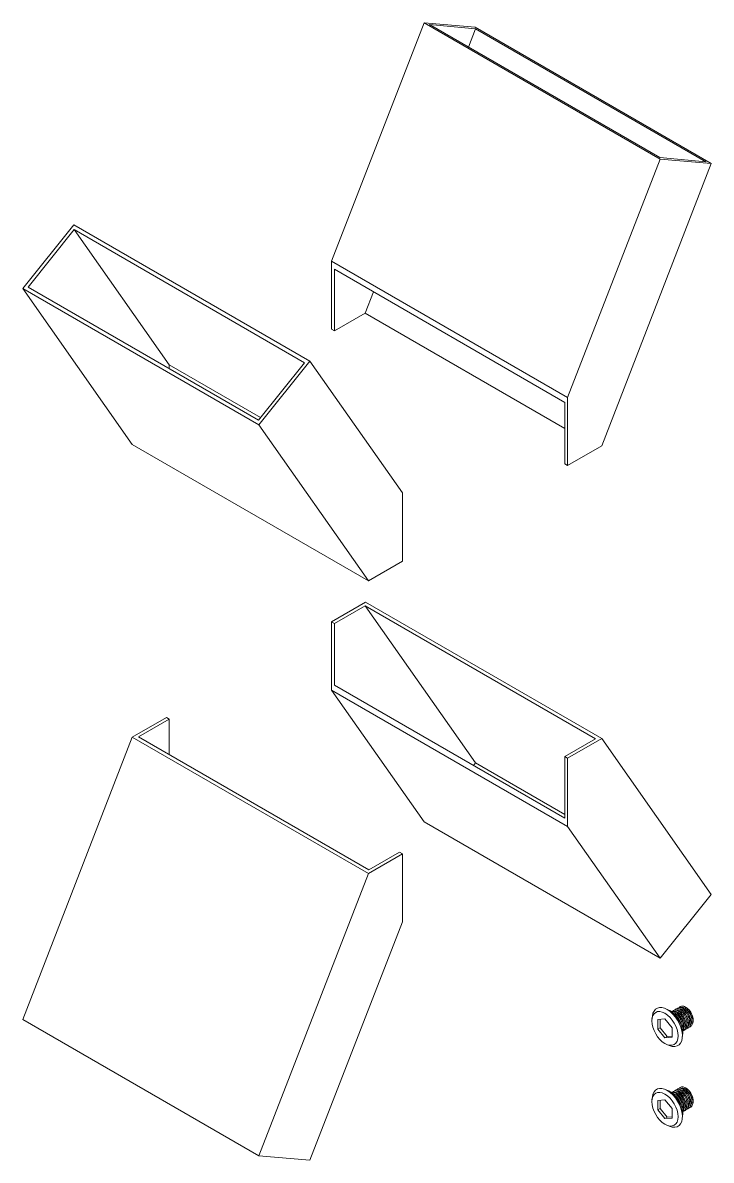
# Model space of a CAD drawing. Header units: millimetres. Extents: x -244126 to 368105, y -173968 to 259060.
# Drawn here: x 3248.7 to 3351.8, y 3336.8 to 3507.1 of the extents above; entities that cross this region are included whole.
import ezdxf

# ---------------------------------------------------------------- set-up
doc = ezdxf.new("R2010")
doc.units = ezdxf.units.MM
doc.header["$MEASUREMENT"] = 0

msp = doc.modelspace()

# ---------------------------------------------------------------- linework, layer by layer
at = {"color": 0, "linetype": 'Continuous', "lineweight": 0, "extrusion": (-1.11022e-16, 0.816497, 0.57735)}
for p, q in [((3294.98961, 3471.44056), (3308.83995, 3507.13774)), ((3344.19529, 3486.72533), (3308.83995, 3507.13774)), ((3308.83995, 3507.13774), (3316.49461, 3506.45406)), ((3309.63164, 3506.85998), (3316.55145, 3506.24192)), ((3344.13845, 3486.93746), (3309.63164, 3506.85998)), ((3315.48095, 3503.48288), (3316.55145, 3506.24192)), ((3351.84995, 3486.04164), (3316.49461, 3506.45406)), ((3316.55145, 3506.24192), (3351.05826, 3486.31941)), ((3344.19529, 3486.72533), (3330.34495, 3451.02815)), ((3351.05826, 3486.31941), (3344.13845, 3486.93746)), ((3351.84995, 3486.04164), (3344.19529, 3486.72533)), ((3335.44805, 3443.76822), (3351.84995, 3486.04164)), ((3248.73588, 3467.33353), (3256.39053, 3476.85605)), ((3291.74587, 3456.44364), (3256.39053, 3476.85605)), ((3249.52757, 3467.54567), (3256.44737, 3476.15402)), ((3270.66514, 3455.92713), (3256.44737, 3476.15402)), ((3256.44737, 3476.15402), (3290.95418, 3456.23151)), ((3330.34495, 3451.02815), (3294.98961, 3471.44056)), ((3294.98961, 3461.23435), (3294.98961, 3471.44056)), ((3295.41388, 3460.9894), (3295.41388, 3470.21582)), ((3295.41388, 3470.21582), (3329.92069, 3450.2933)), ((3284.09122, 3446.92112), (3248.73588, 3467.33353)), ((3265.13777, 3443.99938), (3248.73588, 3467.33353)), ((3284.03438, 3447.62315), (3249.52757, 3467.54567)), ((3300.02708, 3463.65284), (3301.26319, 3466.83871)), ((3300.02708, 3463.65284), (3295.41388, 3460.9894)), ((3329.92069, 3446.39376), (3300.02708, 3463.65284)), ((3295.41388, 3460.9894), (3294.98961, 3461.23435)), ((3290.95418, 3456.23151), (3284.03438, 3447.62315)), ((3284.09122, 3446.92112), (3291.74587, 3456.44364)), ((3291.74587, 3456.44364), (3305.59621, 3436.73946)), ((3270.66514, 3455.92713), (3270.66514, 3455.34188)), ((3284.3557, 3448.02288), (3270.66514, 3455.92713)), ((3330.34495, 3451.02815), (3330.34495, 3440.82194)), ((3329.92069, 3450.2933), (3329.92069, 3441.06689)), ((3300.49311, 3423.58697), (3284.09122, 3446.92112)), ((3300.49311, 3423.58697), (3265.13777, 3443.99938)), ((3330.34495, 3440.82194), (3335.44805, 3443.76822)), ((3330.34495, 3440.82194), (3329.92069, 3441.06689)), ((3305.59621, 3436.73946), (3305.59621, 3426.53325)), ((3305.59621, 3426.53325), (3300.49311, 3423.58697)), ((3294.98961, 3417.40952), (3300.09272, 3420.3558)), ((3335.44805, 3399.94339), (3300.09272, 3420.3558)), ((3295.41388, 3417.16457), (3300.02708, 3419.82801)), ((3300.02708, 3419.82801), (3316.55145, 3396.31962)), ((3300.02708, 3419.82801), (3334.53389, 3399.90549)), ((3295.41388, 3417.16457), (3294.98961, 3417.40952)), ((3294.98961, 3407.20332), (3294.98961, 3417.40952)), ((3295.41388, 3407.93816), (3295.41388, 3417.16457)), ((3330.34495, 3386.7909), (3294.98961, 3407.20332)), ((3308.83995, 3387.49913), (3294.98961, 3407.20332)), ((3329.92069, 3388.01565), (3295.41388, 3407.93816)), ((3265.13777, 3400.17456), (3270.24087, 3403.12083)), ((3266.05193, 3400.21245), (3270.66514, 3402.87588)), ((3270.66514, 3402.87588), (3270.24087, 3403.12083)), ((3270.66514, 3402.87588), (3270.66514, 3397.54901)), ((3248.73588, 3357.90113), (3265.13777, 3400.17456)), ((3300.49311, 3379.76214), (3265.13777, 3400.17456)), ((3300.55874, 3380.28993), (3266.05193, 3400.21245)), ((3334.53389, 3399.90549), (3329.92069, 3397.24206)), ((3330.34495, 3396.99711), (3335.44805, 3399.94339)), ((3335.44805, 3399.94339), (3351.84995, 3376.60924)), ((3329.92069, 3397.24206), (3329.92069, 3388.01565)), ((3330.34495, 3396.99711), (3329.92069, 3397.24206)), ((3330.34495, 3386.7909), (3330.34495, 3396.99711)), ((3316.55145, 3396.31962), (3316.23013, 3395.91989)), ((3329.92069, 3388.60089), (3316.55145, 3396.31962)), ((3344.19529, 3367.08672), (3308.83995, 3387.49913)), ((3344.19529, 3367.08672), (3330.34495, 3386.7909)), ((3305.17195, 3382.95337), (3300.55874, 3380.28993)), ((3305.59621, 3382.70842), (3305.17195, 3382.95337)), ((3305.59621, 3382.70842), (3300.49311, 3379.76214)), ((3305.59621, 3372.50221), (3305.59621, 3382.70842)), ((3300.49311, 3379.76214), (3284.09122, 3337.48872)), ((3351.84995, 3376.60924), (3344.19529, 3367.08672)), ((3291.74587, 3336.80503), (3305.59621, 3372.50221)), ((3345.36043, 3359.35064), (3344.96637, 3359.5168)), ((3284.09122, 3337.48872), (3248.73588, 3357.90113)), ((3342.97309, 3357.97231), (3343.02621, 3358.39665)), ((3343.85446, 3357.86826), (3344.91512, 3357.96299)), ((3343.85446, 3356.45405), (3343.85446, 3357.86826)), ((3344.20801, 3356.65817), (3344.20801, 3357.89984)), ((3344.91512, 3357.96299), (3345.97578, 3356.64352)), ((3343.85446, 3356.45405), (3344.20801, 3356.65817)), ((3344.91512, 3355.13457), (3343.85446, 3356.45405)), ((3345.26867, 3355.33869), (3344.20801, 3356.65817)), ((3345.97578, 3356.64352), (3345.97578, 3355.2293)), ((3344.91512, 3355.13457), (3345.26867, 3355.33869)), ((3345.97578, 3355.2293), (3344.91512, 3355.13457)), ((3345.17692, 3354.15517), (3345.57097, 3353.98901)), ((3345.97578, 3355.40185), (3345.26867, 3355.33869)), ((3347.56425, 3355.5335), (3347.51113, 3355.10916)), ((3345.36043, 3347.25143), (3344.96637, 3347.4176)), ((3342.97309, 3345.8731), (3343.02621, 3346.29744)), ((3343.85446, 3345.76905), (3344.91512, 3345.86379)), ((3343.85446, 3344.35484), (3343.85446, 3345.76905)), ((3344.20801, 3344.55896), (3344.20801, 3345.80063)), ((3344.91512, 3345.86379), (3345.97578, 3344.54431)), ((3343.85446, 3344.35484), (3344.20801, 3344.55896)), ((3344.91512, 3343.03536), (3343.85446, 3344.35484)), ((3345.26867, 3343.23948), (3344.20801, 3344.55896)), ((3345.97578, 3344.54431), (3345.97578, 3343.13009)), ((3344.91512, 3343.03536), (3345.26867, 3343.23948)), ((3345.97578, 3343.13009), (3344.91512, 3343.03536)), ((3345.17692, 3342.05597), (3345.57097, 3341.8898)), ((3345.97578, 3343.30264), (3345.26867, 3343.23948)), ((3347.56425, 3343.43429), (3347.51113, 3343.00995)), ((3284.09122, 3337.48872), (3291.74587, 3336.80503))]:
    msp.add_line(p, q, dxfattribs=at)
at = {"color": 0, "linetype": 'Continuous', "lineweight": 0}
for centre, major_axis, start_param, end_param in [((3344.91512, 3356.54878), (1.38564, -2.4), -3.926990817, 2.35619449), ((3345.26867, 3356.75291), (-1.6, 2.77128), -0.785398163, 0.651399323), ((3345.26867, 3356.75291), (1.6, -2.77128), -0.651399323, 2.35619449), ((3348.09184, 3358.38774), (-0.75, 1.29904), -2.621209792, -1.793856905), ((3344.91512, 3344.44957), (1.38564, -2.4), -3.926990817, 2.35619449), ((3345.26867, 3344.6537), (-1.6, 2.77128), -0.785398163, 0.651399323), ((3345.26867, 3344.6537), (1.6, -2.77128), -0.651399323, 2.35619449), ((3348.09184, 3346.28853), (-0.75, 1.29904), -2.621209792, -1.793856905)]:
    msp.add_ellipse(centre, major_axis=major_axis, ratio=0.577350269, start_param=start_param, end_param=end_param, dxfattribs=at)
at = {"color": 0, "linetype": 'Continuous', "lineweight": 0, "extrusion": (3.56837e-16, 2.70119e-16, -1)}
for centre in [(3345.62222, 3356.95703), (3345.62222, 3344.85782)]:
    msp.add_ellipse(centre, major_axis=(1.38564, -2.4), ratio=0.577350269, start_param=-2.490193331, end_param=-2.35619449, dxfattribs=at)
at = {"color": 0, "linetype": 'Continuous', "lineweight": 0, "extrusion": (1.12748e-16, 1.93293e-16, -1)}
msp.add_ellipse((3345.62222, 3356.95703), major_axis=(1.38564, -2.4), ratio=0.577350269, start_param=-2.35619449, end_param=-0.651399323, dxfattribs=at)
at = {"color": 0, "linetype": 'Continuous', "lineweight": 0, "extrusion": (1.88578e-16, 1.72974e-16, -1)}
msp.add_ellipse((3345.62222, 3344.85782), major_axis=(1.38564, -2.4), ratio=0.577350269, start_param=-2.35619449, end_param=-0.651399323, dxfattribs=at)
at = {"color": 0, "linetype": 'Continuous', "lineweight": 0}
for points, knots in [([(3345.88958, 3359.04425), (3345.91733, 3359.05519), (3346.01178, 3359.08305), (3346.19141, 3359.08594), (3346.51484, 3358.99024), (3346.94307, 3358.68787), (3347.39033, 3358.09907), (3347.71219, 3357.31828), (3347.74377, 3356.64422), (3347.61017, 3356.32081), (3347.55255, 3356.23213)], [102.445588549, 102.445588549, 102.445588549, 102.445588549, 102.544038531, 102.766343028, 102.988647524, 103.433256516, 103.877865509, 104.322474501, 104.915286492, 105.201451773, 105.201451773, 105.201451773, 105.201451773]), ([(3346.0226, 3359.07714), (3346.02664, 3359.08259), (3346.11675, 3359.19959), (3346.36416, 3359.33332), (3346.8506, 3359.22303), (3347.36159, 3358.82515), (3347.79293, 3358.21425), (3348.05586, 3357.5063), (3348.09441, 3356.83616), (3347.90909, 3356.36411), (3347.67954, 3356.20189), (3347.56159, 3356.16159)], [95.853593046, 95.853593046, 95.853593046, 95.853593046, 95.874903643, 96.319512636, 96.764121628, 97.208730621, 97.653339613, 98.097948606, 98.542557598, 98.987166591, 99.34512057, 99.34512057, 99.34512057, 99.34512057]), ([(3346.26655, 3359.05952), (3346.30385, 3359.07375), (3346.34363, 3359.08314), (3346.38548, 3359.08745), (3346.51103, 3359.10038), (3346.65518, 3359.06762), (3346.80312, 3358.99189), (3346.95106, 3358.91616), (3347.10277, 3358.79746), (3347.24271, 3358.64686), (3347.38264, 3358.49626), (3347.5108, 3358.31376), (3347.6139, 3358.11663), (3347.71701, 3357.91951), (3347.79506, 3357.70776), (3347.83967, 3357.5015), (3347.88427, 3357.29525), (3347.89542, 3357.09448), (3347.87123, 3356.91827), (3347.84704, 3356.74205), (3347.78751, 3356.59038), (3347.6976, 3356.47752), (3347.68074, 3356.45636), (3347.66282, 3356.43657), (3347.6439, 3356.41818)], [-76.709944609, -76.709944609, -76.709944609, -76.709944609, -76.263308417, -76.263308417, -76.263308417, -74.923390925, -74.923390925, -74.923390925, -73.583473433, -73.583473433, -73.583473433, -72.243555941, -72.243555941, -72.243555941, -70.903638449, -70.903638449, -70.903638449, -69.563720957, -69.563720957, -69.563720957, -68.223803465, -68.223803465, -68.223803465, -67.972558348, -67.972558348, -67.972558348, -67.972558348]), ([(3346.37634, 3359.28137), (3346.40087, 3359.31439), (3346.51177, 3359.43381), (3346.75189, 3359.51931), (3347.1051, 3359.44621), (3347.44302, 3359.25024), (3347.77011, 3358.94), (3348.05642, 3358.54187), (3348.27543, 3358.08973), (3348.40679, 3357.62204), (3348.43715, 3357.17909), (3348.33878, 3356.6707), (3348.09251, 3356.4123), (3347.8643, 3356.34979), (3347.83625, 3356.34397)], [89.570643717, 89.570643717, 89.570643717, 89.570643717, 89.699778747, 90.09498674, 90.391392735, 90.68779873, 90.984204725, 91.28061072, 91.577016715, 91.87342271, 92.169828705, 92.4662347, 93.05904669, 93.139677366, 93.139677366, 93.139677366, 93.139677366]), ([(3346.62006, 3359.26356), (3346.67217, 3359.28338), (3346.72912, 3359.29377), (3346.78969, 3359.29428), (3346.87645, 3359.29501), (3346.97064, 3359.27548), (3347.06787, 3359.2365), (3347.1651, 3359.19753), (3347.26537, 3359.1391), (3347.36407, 3359.06358), (3347.46278, 3358.98807), (3347.55991, 3358.89547), (3347.65101, 3358.7897), (3347.74211, 3358.68393), (3347.82717, 3358.56499), (3347.90222, 3358.43793), (3347.97727, 3358.31088), (3348.04232, 3358.1757), (3348.09432, 3358.03813), (3348.14631, 3357.90057), (3348.18525, 3357.76061), (3348.20913, 3357.62429), (3348.23301, 3357.48797), (3348.24183, 3357.35527), (3348.23511, 3357.23172), (3348.22839, 3357.10817), (3348.20613, 3356.99377), (3348.16873, 3356.89368), (3348.12828, 3356.78544), (3348.07012, 3356.69394), (3347.99753, 3356.62295)], [-95.645784872, -95.645784872, -95.645784872, -95.645784872, -95.022153305, -95.022153305, -95.022153305, -94.128874977, -94.128874977, -94.128874977, -93.235596649, -93.235596649, -93.235596649, -92.342318321, -92.342318321, -92.342318321, -91.449039993, -91.449039993, -91.449039993, -90.555761665, -90.555761665, -90.555761665, -89.662483337, -89.662483337, -89.662483337, -88.769205009, -88.769205009, -88.769205009, -87.875926681, -87.875926681, -87.875926681, -86.909901569, -86.909901569, -86.909901569, -86.909901569]), ([(3346.73037, 3359.48542), (3346.78477, 3359.55861), (3346.99326, 3359.72953), (3347.51782, 3359.68764), (3348.0355, 3359.25704), (3348.32194, 3358.86551), (3348.45041, 3358.65387), (3348.54254, 3358.46772), (3348.60602, 3358.31543), (3348.70928, 3358.03356), (3348.80314, 3357.57941), (3348.74601, 3357.03698), (3348.52338, 3356.68132), (3348.29994, 3356.57135), (3348.18903, 3356.54802)], [83.287799369, 83.287799369, 83.287799369, 83.287799369, 83.574054849, 84.166866839, 84.75967883, 84.907881827, 85.056084825, 85.204287822, 85.278389321, 85.35249082, 85.747698813, 86.142906806, 86.5381148, 86.857153984, 86.857153984, 86.857153984, 86.857153984]), ([(3346.9732, 3359.46785), (3347.11474, 3359.52158), (3347.29322, 3359.50367), (3347.47946, 3359.41538), (3347.67582, 3359.3223), (3347.88079, 3359.151), (3348.05794, 3358.9296), (3348.10223, 3358.87425), (3348.14477, 3358.81577), (3348.18513, 3358.7549), (3348.22548, 3358.69404), (3348.26364, 3358.63079), (3348.29914, 3358.56577), (3348.33464, 3358.50075), (3348.36748, 3358.43397), (3348.39727, 3358.36617), (3348.41217, 3358.33226), (3348.4263, 3358.29811), (3348.43963, 3358.26378), (3348.45297, 3358.22946), (3348.46551, 3358.19496), (3348.47719, 3358.1604), (3348.5395, 3357.97605), (3348.57759, 3357.7896), (3348.58795, 3357.61505), (3348.59831, 3357.4405), (3348.58094, 3357.27784), (3348.53657, 3357.13932), (3348.49603, 3357.01276), (3348.43295, 3356.90636), (3348.35113, 3356.82654)], [-114.582277451, -114.582277451, -114.582277451, -114.582277451, -112.887719864, -112.887719864, -112.887719864, -111.101163208, -111.101163208, -111.101163208, -110.654524044, -110.654524044, -110.654524044, -110.20788488, -110.20788488, -110.20788488, -109.761245716, -109.761245716, -109.761245716, -109.537926134, -109.537926134, -109.537926134, -109.314606552, -109.314606552, -109.314606552, -108.123568782, -108.123568782, -108.123568782, -106.932531011, -106.932531011, -106.932531011, -105.844360325, -105.844360325, -105.844360325, -105.844360325]), ([(3347.08336, 3359.68936), (3347.12083, 3359.73985), (3347.26377, 3359.87677), (3347.60773, 3359.93897), (3348.1165, 3359.70929), (3348.608, 3359.21545), (3348.98179, 3358.55066), (3349.16034, 3357.84137), (3349.10405, 3357.22268), (3348.85859, 3356.8691), (3348.63367, 3356.77154), (3348.5435, 3356.75248)], [77.004005521, 77.004005521, 77.004005521, 77.004005521, 77.201325956, 77.645934949, 78.090543941, 78.535152934, 78.979761926, 79.424370919, 79.868979912, 80.313588904, 80.573008358, 80.573008358, 80.573008358, 80.573008358]), ([(3348.05979, 3357.29218), (3348.04892, 3357.50807), (3347.99546, 3357.74304), (3347.90598, 3357.97003), (3347.80025, 3358.23824), (3347.64425, 3358.49531), (3347.46523, 3358.70022), (3347.34679, 3358.83581), (3347.21826, 3358.94857), (3347.08976, 3359.03157)], [-296.302093397, -296.302093397, -296.302093397, -296.302093397, -294.822936856, -294.822936856, -294.822936856, -293.075226013, -293.075226013, -293.075226013, -291.918800687, -291.918800687, -291.918800687, -291.918800687]), ([(3347.32685, 3359.67178), (3347.4086, 3359.70284), (3347.50234, 3359.7106), (3347.60303, 3359.69401), (3347.74092, 3359.67128), (3347.89183, 3359.60286), (3348.04028, 3359.49494), (3348.18873, 3359.38703), (3348.33471, 3359.23961), (3348.46323, 3359.06655), (3348.59176, 3358.8935), (3348.70281, 3358.6948), (3348.78479, 3358.48932), (3348.86677, 3358.28384), (3348.91968, 3358.07157), (3348.93756, 3357.87268), (3348.95543, 3357.67379), (3348.93828, 3357.48828), (3348.88696, 3357.33372), (3348.84633, 3357.21135), (3348.78428, 3357.10838), (3348.70454, 3357.03055)], [-133.518195856, -133.518195856, -133.518195856, -133.518195856, -132.53984308, -132.53984308, -132.53984308, -131.199925588, -131.199925588, -131.199925588, -129.860008096, -129.860008096, -129.860008096, -128.520090604, -128.520090604, -128.520090604, -127.180173112, -127.180173112, -127.180173112, -125.84025562, -125.84025562, -125.84025562, -124.779464027, -124.779464027, -124.779464027, -124.779464027]), ([(3348.41314, 3357.49817), (3348.41302, 3357.5006), (3348.41289, 3357.50303), (3348.41276, 3357.50546), (3348.40349, 3357.67588), (3348.36774, 3357.85795), (3348.30849, 3358.03838), (3348.22949, 3358.27896), (3348.1087, 3358.51663), (3347.96279, 3358.72163), (3347.88983, 3358.82413), (3347.8106, 3358.91846), (3347.7281, 3359.0017), (3347.68684, 3359.04332), (3347.64477, 3359.08217), (3347.60222, 3359.11798), (3347.55966, 3359.15379), (3347.51662, 3359.18656), (3347.4735, 3359.21592), (3347.46424, 3359.22222), (3347.45498, 3359.22836), (3347.44572, 3359.23435)], [-277.362464301, -277.362464301, -277.362464301, -277.362464301, -277.345828426, -277.345828426, -277.345828426, -276.180687864, -276.180687864, -276.180687864, -274.627167115, -274.627167115, -274.627167115, -273.850406741, -273.850406741, -273.850406741, -273.462026553, -273.462026553, -273.462026553, -273.073646366, -273.073646366, -273.073646366, -272.990275037, -272.990275037, -272.990275037, -272.990275037]), ([(3348.76663, 3357.70449), (3348.76444, 3357.7484), (3348.76049, 3357.79308), (3348.75476, 3357.83834), (3348.72152, 3358.10112), (3348.62847, 3358.38329), (3348.49272, 3358.63959), (3348.35696, 3358.89589), (3348.1785, 3359.12634), (3347.98831, 3359.2942), (3347.92641, 3359.34884), (3347.86328, 3359.39684), (3347.80009, 3359.43767)], [-258.42200092, -258.42200092, -258.42200092, -258.42200092, -258.121009154, -258.121009154, -258.121009154, -256.373298311, -256.373298311, -256.373298311, -254.625587468, -254.625587468, -254.625587468, -254.05678151, -254.05678151, -254.05678151, -254.05678151]), ([(3348.98911, 3358.52281), (3348.93161, 3358.67555), (3348.85672, 3358.82733), (3348.76845, 3358.96984), (3348.64994, 3359.16116), (3348.50769, 3359.33524), (3348.35539, 3359.47648), (3348.27228, 3359.55356), (3348.18607, 3359.62091), (3348.09953, 3359.6769)], [2.609385566, 2.609385566, 2.609385566, 2.609385566, 3.617089281, 3.617089281, 3.617089281, 4.970011311, 4.970011311, 4.970011311, 5.708293249, 5.708293249, 5.708293249, 5.708293249]), ([(3346.08798, 3358.88603), (3346.11702, 3358.88598), (3346.14688, 3358.88371), (3346.17738, 3358.87922), (3346.24598, 3358.86911), (3346.31788, 3358.84776), (3346.39124, 3358.81549), (3346.53795, 3358.75095), (3346.69049, 3358.64273), (3346.83321, 3358.50068), (3346.97592, 3358.35863), (3347.1088, 3358.18276), (3347.21826, 3357.98975), (3347.32771, 3357.79674), (3347.41372, 3357.58659), (3347.4668, 3357.37929), (3347.53757, 3357.1029), (3347.54978, 3356.83156), (3347.49899, 3356.61061), (3347.49577, 3356.5966), (3347.49229, 3356.58279), (3347.48857, 3356.56918)], [-57.132455576, -57.132455576, -57.132455576, -57.132455576, -56.834504784, -56.834504784, -56.834504784, -56.164546038, -56.164546038, -56.164546038, -54.824628546, -54.824628546, -54.824628546, -53.484711054, -53.484711054, -53.484711054, -52.144793562, -52.144793562, -52.144793562, -50.358236906, -50.358236906, -50.358236906, -50.244909692, -50.244909692, -50.244909692, -50.244909692]), ([(3346.33817, 3358.64999), (3346.39754, 3358.6077), (3346.67772, 3358.38098), (3347.05987, 3357.86906), (3347.24939, 3357.35882), (3347.29731, 3357.16414)], [109.49956969, 109.49956969, 109.49956969, 109.49956969, 109.657782412, 110.250594402, 110.625781804, 110.625781804, 110.625781804, 110.625781804]), ([(3347.33311, 3357.07249), (3347.32204, 3357.14524), (3347.30666, 3357.21917), (3347.28709, 3357.29341), (3347.26925, 3357.36106), (3347.24792, 3357.42897), (3347.22347, 3357.49641), (3347.19902, 3357.56386), (3347.17145, 3357.63086), (3347.14103, 3357.69671), (3347.08017, 3357.82841), (3347.00789, 3357.95553), (3346.92744, 3358.07288), (3346.84699, 3358.19023), (3346.75837, 3358.29781), (3346.66551, 3358.39128), (3346.57455, 3358.48284), (3346.47952, 3358.56087), (3346.38443, 3358.62232)], [-333.752081154, -333.752081154, -333.752081154, -333.752081154, -333.272575401, -333.272575401, -333.272575401, -332.83564769, -332.83564769, -332.83564769, -332.39871998, -332.39871998, -332.39871998, -331.524864558, -331.524864558, -331.524864558, -330.651009137, -330.651009137, -330.651009137, -329.7950665, -329.7950665, -329.7950665, -329.7950665]), ([(3347.70604, 3357.0881), (3347.69875, 3357.23347), (3347.67247, 3357.38731), (3347.62847, 3357.54169), (3347.59415, 3357.66209), (3347.54906, 3357.78283), (3347.49496, 3357.89991), (3347.41381, 3358.07555), (3347.31239, 3358.24297), (3347.19853, 3358.39017), (3347.08466, 3358.53738), (3346.95835, 3358.66436), (3346.82954, 3358.7621), (3346.79907, 3358.78522), (3346.76846, 3358.80671), (3346.73785, 3358.82649)], [-315.237978842, -315.237978842, -315.237978842, -315.237978842, -314.241946222, -314.241946222, -314.241946222, -313.465185848, -313.465185848, -313.465185848, -312.300045286, -312.300045286, -312.300045286, -311.134904724, -311.134904724, -311.134904724, -310.859291427, -310.859291427, -310.859291427, -310.859291427]), ([(3349.12033, 3357.90549), (3349.11275, 3358.05643), (3349.0845, 3358.21659), (3349.03728, 3358.37689), (3349.02293, 3358.4256), (3349.00684, 3358.47433), (3348.98911, 3358.52281)], [-239.493331804, -239.493331804, -239.493331804, -239.493331804, -238.459262171, -238.459262171, -238.459262171, -238.145044837, -238.145044837, -238.145044837, -238.145044837]), ([(3346.0226, 3346.97793), (3346.02664, 3346.98338), (3346.11675, 3347.10038), (3346.36416, 3347.23411), (3346.8506, 3347.12382), (3347.36159, 3346.72594), (3347.79293, 3346.11504), (3348.05586, 3345.40709), (3348.09441, 3344.73695), (3347.90909, 3344.2649), (3347.67954, 3344.10268), (3347.56159, 3344.06238)], [95.853593046, 95.853593046, 95.853593046, 95.853593046, 95.874903643, 96.319512636, 96.764121628, 97.208730621, 97.653339613, 98.097948606, 98.542557598, 98.987166591, 99.34512057, 99.34512057, 99.34512057, 99.34512057]), ([(3346.37634, 3347.18216), (3346.40087, 3347.21518), (3346.51177, 3347.3346), (3346.75189, 3347.4201), (3347.1051, 3347.34701), (3347.44302, 3347.15103), (3347.77011, 3346.84079), (3348.05642, 3346.44266), (3348.27543, 3345.99052), (3348.40679, 3345.52283), (3348.43715, 3345.07988), (3348.33878, 3344.57149), (3348.09251, 3344.31309), (3347.8643, 3344.25058), (3347.83625, 3344.24476)], [89.570643717, 89.570643717, 89.570643717, 89.570643717, 89.699778747, 90.09498674, 90.391392735, 90.68779873, 90.984204725, 91.28061072, 91.577016715, 91.87342271, 92.169828705, 92.4662347, 93.05904669, 93.139677366, 93.139677366, 93.139677366, 93.139677366]), ([(3346.62006, 3347.16435), (3346.67217, 3347.18417), (3346.72912, 3347.19456), (3346.78969, 3347.19507), (3346.87645, 3347.1958), (3346.97064, 3347.17627), (3347.06787, 3347.1373), (3347.1651, 3347.09832), (3347.26537, 3347.03989), (3347.36407, 3346.96438), (3347.46278, 3346.88886), (3347.55991, 3346.79626), (3347.65101, 3346.69049), (3347.74211, 3346.58472), (3347.82717, 3346.46578), (3347.90222, 3346.33873), (3347.97727, 3346.21167), (3348.04232, 3346.07649), (3348.09432, 3345.93892), (3348.14631, 3345.80136), (3348.18525, 3345.66141), (3348.20913, 3345.52508), (3348.23301, 3345.38876), (3348.24183, 3345.25607), (3348.23511, 3345.13252), (3348.22839, 3345.00896), (3348.20613, 3344.89456), (3348.16873, 3344.79447), (3348.12828, 3344.68623), (3348.07012, 3344.59473), (3347.99753, 3344.52374)], [-95.645784872, -95.645784872, -95.645784872, -95.645784872, -95.022153305, -95.022153305, -95.022153305, -94.128874977, -94.128874977, -94.128874977, -93.235596649, -93.235596649, -93.235596649, -92.342318321, -92.342318321, -92.342318321, -91.449039993, -91.449039993, -91.449039993, -90.555761665, -90.555761665, -90.555761665, -89.662483337, -89.662483337, -89.662483337, -88.769205009, -88.769205009, -88.769205009, -87.875926681, -87.875926681, -87.875926681, -86.909901569, -86.909901569, -86.909901569, -86.909901569]), ([(3346.73037, 3347.38621), (3346.78477, 3347.4594), (3346.99326, 3347.63032), (3347.51782, 3347.58843), (3348.0355, 3347.15783), (3348.32194, 3346.76631), (3348.45041, 3346.55466), (3348.54254, 3346.36851), (3348.60602, 3346.21623), (3348.70928, 3345.93436), (3348.80314, 3345.4802), (3348.74601, 3344.93777), (3348.52338, 3344.58211), (3348.29994, 3344.47214), (3348.18903, 3344.44881)], [83.287799369, 83.287799369, 83.287799369, 83.287799369, 83.574054849, 84.166866839, 84.75967883, 84.907881827, 85.056084825, 85.204287822, 85.278389321, 85.35249082, 85.747698813, 86.142906806, 86.5381148, 86.857153984, 86.857153984, 86.857153984, 86.857153984]), ([(3346.9732, 3347.36864), (3347.11474, 3347.42238), (3347.29322, 3347.40446), (3347.47946, 3347.31617), (3347.67582, 3347.22309), (3347.88079, 3347.05179), (3348.05794, 3346.83039), (3348.10223, 3346.77504), (3348.14477, 3346.71656), (3348.18513, 3346.65569), (3348.22548, 3346.59483), (3348.26364, 3346.53158), (3348.29914, 3346.46656), (3348.33464, 3346.40154), (3348.36748, 3346.33476), (3348.39727, 3346.26696), (3348.41217, 3346.23305), (3348.4263, 3346.1989), (3348.43963, 3346.16457), (3348.45297, 3346.13025), (3348.46551, 3346.09575), (3348.47719, 3346.06119), (3348.5395, 3345.87684), (3348.57759, 3345.69039), (3348.58795, 3345.51584), (3348.59831, 3345.34129), (3348.58094, 3345.17863), (3348.53657, 3345.04011), (3348.49603, 3344.91355), (3348.43295, 3344.80715), (3348.35113, 3344.72733)], [-114.582277451, -114.582277451, -114.582277451, -114.582277451, -112.887719864, -112.887719864, -112.887719864, -111.101163208, -111.101163208, -111.101163208, -110.654524044, -110.654524044, -110.654524044, -110.20788488, -110.20788488, -110.20788488, -109.761245716, -109.761245716, -109.761245716, -109.537926134, -109.537926134, -109.537926134, -109.314606552, -109.314606552, -109.314606552, -108.123568782, -108.123568782, -108.123568782, -106.932531011, -106.932531011, -106.932531011, -105.844360325, -105.844360325, -105.844360325, -105.844360325]), ([(3347.08336, 3347.59016), (3347.12083, 3347.64064), (3347.26377, 3347.77756), (3347.60773, 3347.83976), (3348.1165, 3347.61008), (3348.608, 3347.11625), (3348.98179, 3346.45145), (3349.16034, 3345.74216), (3349.10405, 3345.12348), (3348.85859, 3344.7699), (3348.63367, 3344.67233), (3348.5435, 3344.65328)], [77.004005521, 77.004005521, 77.004005521, 77.004005521, 77.201325956, 77.645934949, 78.090543941, 78.535152934, 78.979761926, 79.424370919, 79.868979912, 80.313588904, 80.573008358, 80.573008358, 80.573008358, 80.573008358]), ([(3347.32685, 3347.57257), (3347.4086, 3347.60363), (3347.50234, 3347.6114), (3347.60303, 3347.5948), (3347.74092, 3347.57207), (3347.89183, 3347.50365), (3348.04028, 3347.39574), (3348.18873, 3347.28782), (3348.33471, 3347.1404), (3348.46323, 3346.96734), (3348.59176, 3346.79429), (3348.70281, 3346.59559), (3348.78479, 3346.39011), (3348.86677, 3346.18463), (3348.91968, 3345.97236), (3348.93756, 3345.77347), (3348.95543, 3345.57458), (3348.93828, 3345.38907), (3348.88696, 3345.23451), (3348.84633, 3345.11214), (3348.78428, 3345.00918), (3348.70454, 3344.93134)], [-133.518195856, -133.518195856, -133.518195856, -133.518195856, -132.53984308, -132.53984308, -132.53984308, -131.199925588, -131.199925588, -131.199925588, -129.860008096, -129.860008096, -129.860008096, -128.520090604, -128.520090604, -128.520090604, -127.180173112, -127.180173112, -127.180173112, -125.84025562, -125.84025562, -125.84025562, -124.779464027, -124.779464027, -124.779464027, -124.779464027]), ([(3348.41314, 3345.39896), (3348.41302, 3345.40139), (3348.41289, 3345.40382), (3348.41276, 3345.40625), (3348.40349, 3345.57667), (3348.36774, 3345.75874), (3348.30849, 3345.93918), (3348.22949, 3346.17975), (3348.1087, 3346.41742), (3347.96279, 3346.62242), (3347.88983, 3346.72492), (3347.8106, 3346.81925), (3347.7281, 3346.90249), (3347.68684, 3346.94411), (3347.64477, 3346.98296), (3347.60222, 3347.01877), (3347.55966, 3347.05458), (3347.51662, 3347.08735), (3347.4735, 3347.11671), (3347.46424, 3347.12301), (3347.45498, 3347.12916), (3347.44572, 3347.13514)], [-277.362464301, -277.362464301, -277.362464301, -277.362464301, -277.345828426, -277.345828426, -277.345828426, -276.180687864, -276.180687864, -276.180687864, -274.627167115, -274.627167115, -274.627167115, -273.850406741, -273.850406741, -273.850406741, -273.462026553, -273.462026553, -273.462026553, -273.073646366, -273.073646366, -273.073646366, -272.990275037, -272.990275037, -272.990275037, -272.990275037]), ([(3348.76663, 3345.60528), (3348.76444, 3345.64919), (3348.76049, 3345.69387), (3348.75476, 3345.73913), (3348.72152, 3346.00192), (3348.62847, 3346.28408), (3348.49272, 3346.54038), (3348.35696, 3346.79669), (3348.1785, 3347.02713), (3347.98831, 3347.195), (3347.92641, 3347.24963), (3347.86328, 3347.29763), (3347.80009, 3347.33846)], [-258.42200092, -258.42200092, -258.42200092, -258.42200092, -258.121009154, -258.121009154, -258.121009154, -256.373298311, -256.373298311, -256.373298311, -254.625587468, -254.625587468, -254.625587468, -254.05678151, -254.05678151, -254.05678151, -254.05678151]), ([(3348.98911, 3346.4236), (3348.93161, 3346.57634), (3348.85672, 3346.72813), (3348.76845, 3346.87063), (3348.64994, 3347.06195), (3348.50769, 3347.23603), (3348.35539, 3347.37727), (3348.27228, 3347.45435), (3348.18607, 3347.52171), (3348.09953, 3347.57769)], [2.609385566, 2.609385566, 2.609385566, 2.609385566, 3.617089281, 3.617089281, 3.617089281, 4.970011311, 4.970011311, 4.970011311, 5.708293249, 5.708293249, 5.708293249, 5.708293249]), ([(3345.88958, 3346.94505), (3345.91733, 3346.95599), (3346.01178, 3346.98384), (3346.19141, 3346.98673), (3346.51484, 3346.89104), (3346.94307, 3346.58866), (3347.39033, 3345.99986), (3347.71219, 3345.21907), (3347.74377, 3344.54502), (3347.61017, 3344.22161), (3347.55255, 3344.13292)], [102.445588549, 102.445588549, 102.445588549, 102.445588549, 102.544038531, 102.766343028, 102.988647524, 103.433256516, 103.877865509, 104.322474501, 104.915286492, 105.201451773, 105.201451773, 105.201451773, 105.201451773]), ([(3346.08798, 3346.78682), (3346.11702, 3346.78677), (3346.14688, 3346.7845), (3346.17738, 3346.78001), (3346.24598, 3346.7699), (3346.31788, 3346.74856), (3346.39124, 3346.71629), (3346.53795, 3346.65175), (3346.69049, 3346.54352), (3346.83321, 3346.40147), (3346.97592, 3346.25943), (3347.1088, 3346.08355), (3347.21826, 3345.89054), (3347.32771, 3345.69753), (3347.41372, 3345.48738), (3347.4668, 3345.28009), (3347.53757, 3345.00369), (3347.54978, 3344.73236), (3347.49899, 3344.51141), (3347.49577, 3344.49739), (3347.49229, 3344.48358), (3347.48857, 3344.46998)], [-57.132455576, -57.132455576, -57.132455576, -57.132455576, -56.834504784, -56.834504784, -56.834504784, -56.164546038, -56.164546038, -56.164546038, -54.824628546, -54.824628546, -54.824628546, -53.484711054, -53.484711054, -53.484711054, -52.144793562, -52.144793562, -52.144793562, -50.358236906, -50.358236906, -50.358236906, -50.244909692, -50.244909692, -50.244909692, -50.244909692]), ([(3346.26655, 3346.96031), (3346.30385, 3346.97455), (3346.34363, 3346.98393), (3346.38548, 3346.98824), (3346.51103, 3347.00117), (3346.65518, 3346.96841), (3346.80312, 3346.89269), (3346.95106, 3346.81696), (3347.10277, 3346.69825), (3347.24271, 3346.54765), (3347.38264, 3346.39705), (3347.5108, 3346.21455), (3347.6139, 3346.01743), (3347.71701, 3345.8203), (3347.79506, 3345.60855), (3347.83967, 3345.4023), (3347.88427, 3345.19604), (3347.89542, 3344.99528), (3347.87123, 3344.81906), (3347.84704, 3344.64284), (3347.78751, 3344.49117), (3347.6976, 3344.37831), (3347.68074, 3344.35715), (3347.66282, 3344.33736), (3347.6439, 3344.31897)], [-76.709944609, -76.709944609, -76.709944609, -76.709944609, -76.263308417, -76.263308417, -76.263308417, -74.923390925, -74.923390925, -74.923390925, -73.583473433, -73.583473433, -73.583473433, -72.243555941, -72.243555941, -72.243555941, -70.903638449, -70.903638449, -70.903638449, -69.563720957, -69.563720957, -69.563720957, -68.223803465, -68.223803465, -68.223803465, -67.972558348, -67.972558348, -67.972558348, -67.972558348]), ([(3346.33817, 3346.55078), (3346.39754, 3346.50849), (3346.67772, 3346.28177), (3347.05987, 3345.76985), (3347.24939, 3345.25961), (3347.29731, 3345.06493)], [109.49956969, 109.49956969, 109.49956969, 109.49956969, 109.657782412, 110.250594402, 110.625781804, 110.625781804, 110.625781804, 110.625781804]), ([(3347.33311, 3344.97328), (3347.32204, 3345.04603), (3347.30666, 3345.11996), (3347.28709, 3345.1942), (3347.26925, 3345.26185), (3347.24792, 3345.32976), (3347.22347, 3345.39721), (3347.19902, 3345.46466), (3347.17145, 3345.53165), (3347.14103, 3345.5975), (3347.08017, 3345.7292), (3347.00789, 3345.85632), (3346.92744, 3345.97367), (3346.84699, 3346.09102), (3346.75837, 3346.1986), (3346.66551, 3346.29208), (3346.57455, 3346.38364), (3346.47952, 3346.46167), (3346.38443, 3346.52311)], [-333.752081154, -333.752081154, -333.752081154, -333.752081154, -333.272575401, -333.272575401, -333.272575401, -332.83564769, -332.83564769, -332.83564769, -332.39871998, -332.39871998, -332.39871998, -331.524864558, -331.524864558, -331.524864558, -330.651009137, -330.651009137, -330.651009137, -329.7950665, -329.7950665, -329.7950665, -329.7950665]), ([(3347.70604, 3344.98889), (3347.69875, 3345.13426), (3347.67247, 3345.2881), (3347.62847, 3345.44248), (3347.59415, 3345.56288), (3347.54906, 3345.68362), (3347.49496, 3345.80071), (3347.41381, 3345.97634), (3347.31239, 3346.14376), (3347.19853, 3346.29097), (3347.08466, 3346.43817), (3346.95835, 3346.56515), (3346.82954, 3346.66289), (3346.79907, 3346.68601), (3346.76846, 3346.7075), (3346.73785, 3346.72728)], [-315.237978842, -315.237978842, -315.237978842, -315.237978842, -314.241946222, -314.241946222, -314.241946222, -313.465185848, -313.465185848, -313.465185848, -312.300045286, -312.300045286, -312.300045286, -311.134904724, -311.134904724, -311.134904724, -310.859291427, -310.859291427, -310.859291427, -310.859291427]), ([(3348.05979, 3345.19297), (3348.04892, 3345.40886), (3347.99546, 3345.64383), (3347.90598, 3345.87082), (3347.80025, 3346.13903), (3347.64425, 3346.3961), (3347.46523, 3346.60102), (3347.34679, 3346.73661), (3347.21826, 3346.84936), (3347.08976, 3346.93236)], [-296.302093397, -296.302093397, -296.302093397, -296.302093397, -294.822936856, -294.822936856, -294.822936856, -293.075226013, -293.075226013, -293.075226013, -291.918800687, -291.918800687, -291.918800687, -291.918800687]), ([(3349.12033, 3345.80628), (3349.11275, 3345.95723), (3349.0845, 3346.11738), (3349.03728, 3346.27768), (3349.02293, 3346.32639), (3349.00684, 3346.37512), (3348.98911, 3346.4236)], [-239.493331804, -239.493331804, -239.493331804, -239.493331804, -238.459262171, -238.459262171, -238.459262171, -238.145044837, -238.145044837, -238.145044837, -238.145044837])]:
    msp.add_open_spline(points, degree=3, knots=knots, dxfattribs=at)
for points in [[(3346.40577, 3359.08905), (3346.40579, 3359.08908), (3346.40581, 3359.08911), (3346.40583, 3359.08914)], [(3346.75957, 3359.29287), (3346.75964, 3359.29298), (3346.75972, 3359.29309), (3346.75979, 3359.29321)], [(3346.96236, 3359.27151), (3346.96236, 3359.27151), (3346.96236, 3359.27151), (3346.96236, 3359.2715)], [(3346.99361, 3359.47497), (3346.9936, 3359.47493), (3346.99359, 3359.47488), (3346.99358, 3359.47484)], [(3346.9987, 3359.09044), (3347.02906, 3359.07079), (3347.05941, 3359.05116), (3347.08976, 3359.03157)], [(3347.33724, 3359.30455), (3347.37341, 3359.28112), (3347.40958, 3359.25771), (3347.44572, 3359.23435)], [(3347.39301, 3359.26671), (3347.39274, 3359.26687), (3347.39248, 3359.26702), (3347.39222, 3359.26717)], [(3347.69703, 3359.50434), (3347.7314, 3359.48209), (3347.76575, 3359.45986), (3347.80009, 3359.43767)], [(3347.74764, 3359.46991), (3347.74708, 3359.47024), (3347.74651, 3359.47057), (3347.74594, 3359.4709)], [(3348.05936, 3359.70289), (3348.07275, 3359.69423), (3348.08614, 3359.68556), (3348.09953, 3359.6769)], [(3346.23313, 3358.86868), (3346.23313, 3358.86868), (3346.23313, 3358.86869), (3346.23313, 3358.86869)], [(3346.30974, 3358.84706), (3346.30974, 3358.84706), (3346.30974, 3358.84706), (3346.30974, 3358.84707)], [(3346.33231, 3358.65602), (3346.34968, 3358.64478), (3346.36706, 3358.63355), (3346.38443, 3358.62232)], [(3346.62953, 3358.89657), (3346.66565, 3358.87317), (3346.70176, 3358.84981), (3346.73785, 3358.82649)], [(3346.68527, 3358.85879), (3346.68501, 3358.85894), (3346.68475, 3358.85909), (3346.68449, 3358.85924)], [(3346.69372, 3358.32318), (3346.6937, 3358.32322), (3346.69369, 3358.32326), (3346.69367, 3358.3233)], [(3346.73216, 3358.32096), (3346.73216, 3358.32097), (3346.73216, 3358.32097), (3346.73216, 3358.32098)], [(3346.75723, 3358.24758), (3346.75718, 3358.24771), (3346.75714, 3358.24783), (3346.75709, 3358.24796)], [(3347.07341, 3358.53853), (3347.07343, 3358.53849), (3347.07345, 3358.53844), (3347.07346, 3358.5384)], [(3347.08587, 3358.52482), (3347.08584, 3358.52491), (3347.08581, 3358.52499), (3347.08578, 3358.52508)], [(3347.10005, 3358.46504), (3347.10009, 3358.46496), (3347.10012, 3358.46487), (3347.10015, 3358.46478)], [(3347.11077, 3358.45184), (3347.11076, 3358.45187), (3347.11075, 3358.4519), (3347.11074, 3358.45193)], [(3347.19388, 3357.49115), (3347.19384, 3357.4912), (3347.1938, 3357.49125), (3347.19375, 3357.4913)], [(3347.22855, 3357.39681), (3347.22846, 3357.39691), (3347.22837, 3357.39702), (3347.22828, 3357.39712)], [(3348.05979, 3357.29218), (3348.06195, 3357.24934), (3348.06413, 3357.20647), (3348.06634, 3357.16357)], [(3348.41314, 3357.49817), (3348.41523, 3357.45647), (3348.41734, 3357.41473), (3348.41948, 3357.37296)], [(3348.76663, 3357.70449), (3348.76873, 3357.66238), (3348.77086, 3357.62023), (3348.77301, 3357.57805)], [(3348.76858, 3357.64118), (3348.76857, 3357.64163), (3348.76857, 3357.64209), (3348.76856, 3357.64254)], [(3349.12033, 3357.90549), (3349.1223, 3357.8662), (3349.1243, 3357.82687), (3349.12631, 3357.78752)], [(3347.51159, 3356.67386), (3347.51153, 3356.67389), (3347.51147, 3356.67392), (3347.51142, 3356.67395)], [(3347.52182, 3356.74775), (3347.52181, 3356.74776), (3347.5218, 3356.74777), (3347.52178, 3356.74777)], [(3347.686, 3356.46338), (3347.686, 3356.46338), (3347.68599, 3356.46338), (3347.68598, 3356.46338)], [(3347.70604, 3357.0881), (3347.7082, 3357.04519), (3347.71038, 3357.00224), (3347.71258, 3356.95927)], [(3347.70677, 3357.03985), (3347.70673, 3357.03988), (3347.7067, 3357.0399), (3347.70666, 3357.03992)], [(3347.70803, 3357.02431), (3347.70802, 3357.02485), (3347.70801, 3357.0254), (3347.70801, 3357.02594)], [(3347.86502, 3356.878), (3347.865, 3356.87801), (3347.86498, 3356.87802), (3347.86496, 3356.87802)], [(3347.87539, 3356.95192), (3347.87537, 3356.95193), (3347.87535, 3356.95193), (3347.87533, 3356.95194)], [(3348.06175, 3357.22901), (3348.06175, 3357.2294), (3348.06174, 3357.22979), (3348.06174, 3357.23017)], [(3348.15904, 3356.8689), (3348.15901, 3356.8689), (3348.15899, 3356.8689), (3348.15896, 3356.86891)], [(3348.3931, 3356.87175), (3348.39308, 3356.87175), (3348.39306, 3356.87174), (3348.39305, 3356.87174)], [(3346.75957, 3347.19366), (3346.75964, 3347.19377), (3346.75972, 3347.19389), (3346.75979, 3347.194)], [(3346.96236, 3347.17231), (3346.96236, 3347.1723), (3346.96236, 3347.1723), (3346.96236, 3347.17229)], [(3346.99361, 3347.37576), (3346.9936, 3347.37572), (3346.99359, 3347.37568), (3346.99358, 3347.37563)], [(3347.33724, 3347.20535), (3347.37341, 3347.18191), (3347.40958, 3347.1585), (3347.44572, 3347.13514)], [(3347.39301, 3347.1675), (3347.39274, 3347.16766), (3347.39248, 3347.16781), (3347.39222, 3347.16796)], [(3347.69703, 3347.40514), (3347.7314, 3347.38288), (3347.76575, 3347.36065), (3347.80009, 3347.33846)], [(3347.74764, 3347.3707), (3347.74708, 3347.37103), (3347.74651, 3347.37136), (3347.74594, 3347.37169)], [(3348.05936, 3347.60369), (3348.07275, 3347.59502), (3348.08614, 3347.58635), (3348.09953, 3347.57769)], [(3346.23313, 3346.76947), (3346.23313, 3346.76947), (3346.23313, 3346.76948), (3346.23313, 3346.76949)], [(3346.30974, 3346.74785), (3346.30974, 3346.74786), (3346.30974, 3346.74786), (3346.30974, 3346.74786)], [(3346.33231, 3346.55681), (3346.34968, 3346.54557), (3346.36706, 3346.53434), (3346.38443, 3346.52311)], [(3346.40577, 3346.98984), (3346.40579, 3346.98987), (3346.40581, 3346.9899), (3346.40583, 3346.98993)], [(3346.62953, 3346.79736), (3346.66565, 3346.77397), (3346.70176, 3346.7506), (3346.73785, 3346.72728)], [(3346.68527, 3346.75958), (3346.68501, 3346.75973), (3346.68475, 3346.75988), (3346.68449, 3346.76004)], [(3346.69372, 3346.22397), (3346.6937, 3346.22401), (3346.69369, 3346.22405), (3346.69367, 3346.22409)], [(3346.73216, 3346.22175), (3346.73216, 3346.22176), (3346.73216, 3346.22176), (3346.73216, 3346.22177)], [(3346.75723, 3346.14837), (3346.75718, 3346.1485), (3346.75714, 3346.14863), (3346.75709, 3346.14875)], [(3346.9987, 3346.99123), (3347.02906, 3346.97158), (3347.05941, 3346.95196), (3347.08976, 3346.93236)], [(3347.07341, 3346.43933), (3347.07343, 3346.43928), (3347.07345, 3346.43923), (3347.07346, 3346.43919)], [(3347.08587, 3346.42561), (3347.08584, 3346.4257), (3347.08581, 3346.42579), (3347.08578, 3346.42587)], [(3347.10005, 3346.36584), (3347.10009, 3346.36575), (3347.10012, 3346.36566), (3347.10015, 3346.36557)], [(3347.11077, 3346.35264), (3347.11076, 3346.35266), (3347.11075, 3346.35269), (3347.11074, 3346.35272)], [(3347.19388, 3345.39195), (3347.19384, 3345.392), (3347.1938, 3345.39205), (3347.19375, 3345.3921)], [(3348.41314, 3345.39896), (3348.41523, 3345.35726), (3348.41734, 3345.31552), (3348.41948, 3345.27375)], [(3348.76663, 3345.60528), (3348.76873, 3345.56317), (3348.77086, 3345.52102), (3348.77301, 3345.47884)], [(3348.76858, 3345.54197), (3348.76857, 3345.54242), (3348.76857, 3345.54288), (3348.76856, 3345.54333)], [(3349.12033, 3345.80628), (3349.1223, 3345.76699), (3349.1243, 3345.72766), (3349.12631, 3345.68832)], [(3347.22855, 3345.2976), (3347.22846, 3345.2977), (3347.22837, 3345.29781), (3347.22828, 3345.29791)], [(3347.51159, 3344.57465), (3347.51153, 3344.57468), (3347.51147, 3344.57471), (3347.51142, 3344.57474)], [(3347.52182, 3344.64855), (3347.52181, 3344.64855), (3347.5218, 3344.64856), (3347.52178, 3344.64856)], [(3347.686, 3344.36417), (3347.686, 3344.36417), (3347.68599, 3344.36417), (3347.68598, 3344.36417)], [(3347.70604, 3344.98889), (3347.7082, 3344.94598), (3347.71038, 3344.90304), (3347.71258, 3344.86006)], [(3347.70677, 3344.94065), (3347.70673, 3344.94067), (3347.7067, 3344.94069), (3347.70666, 3344.94071)], [(3347.70803, 3344.9251), (3347.70802, 3344.92564), (3347.70801, 3344.92619), (3347.70801, 3344.92673)], [(3347.86502, 3344.77879), (3347.865, 3344.7788), (3347.86498, 3344.77881), (3347.86496, 3344.77882)], [(3347.87539, 3344.85271), (3347.87537, 3344.85272), (3347.87535, 3344.85273), (3347.87533, 3344.85274)], [(3348.05979, 3345.19297), (3348.06195, 3345.15014), (3348.06413, 3345.10726), (3348.06634, 3345.06436)], [(3348.06175, 3345.1298), (3348.06175, 3345.13019), (3348.06174, 3345.13058), (3348.06174, 3345.13097)], [(3348.15904, 3344.76969), (3348.15901, 3344.76969), (3348.15899, 3344.76969), (3348.15896, 3344.7697)], [(3348.3931, 3344.77254), (3348.39308, 3344.77254), (3348.39306, 3344.77254), (3348.39305, 3344.77253)]]:
    msp.add_open_spline(points, degree=3, dxfattribs=at)

doc.saveas('drawing.dxf')
